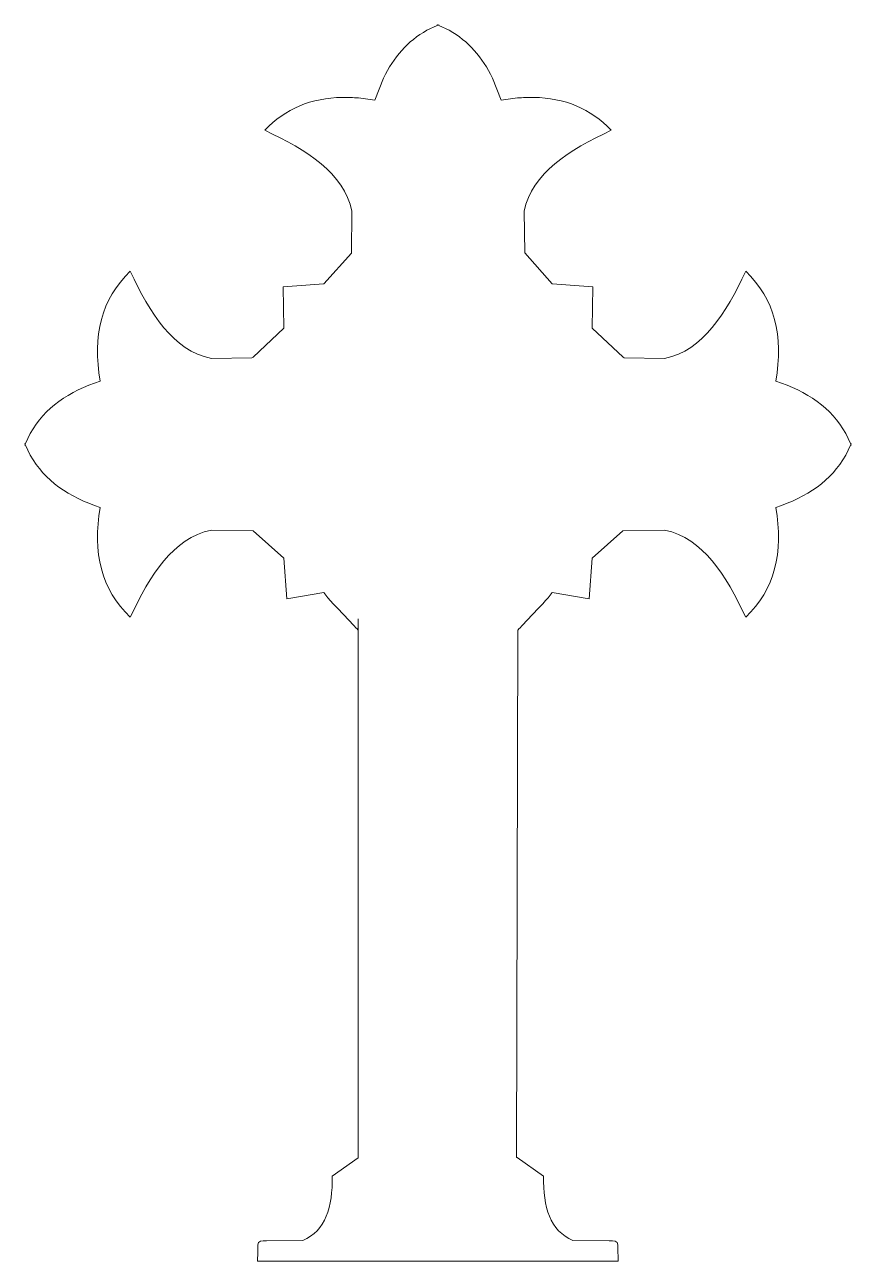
# Model space of a CAD drawing. Header units: centimetres. Extents: x -7.1 to 7.1, y -10.6 to 10.6.
import ezdxf

# ---------------------------------------------------------------- set-up
doc = ezdxf.new("R2010")
doc.units = ezdxf.units.CM
doc.header["$MEASUREMENT"] = 0
doc.layers.add('Camada 1', color=7, linetype='Continuous')

msp = doc.modelspace()

# ---------------------------------------------------------------- linework, layer by layer
at = {"layer": 'Camada 1', "lineweight": 5}
msp.add_open_spline([(-3.09178, -10.59712), (-3.09178, -10.59794), (-3.08715, -10.42104), (-3.08524, -10.31616), (-3.08524, -10.31616), (-3.08715, -10.24835), (-3.01573, -10.24583), (-2.93887, -10.24835), (-2.93887, -10.24835), (-2.93887, -10.24835), (-2.31504, -10.24205), (-2.31504, -10.24205), (-2.31504, -10.24205), (-1.92877, -10.07441), (-1.80074, -9.67129), (-1.81463, -9.13929), (-1.81463, -9.13929), (-1.81463, -9.13929), (-1.36981, -8.82295), (-1.36981, -8.82295), (-1.36981, -8.82295), (-1.36981, -8.82295), (-1.36981, 0.4141), (-1.36981, 0.4141), (-1.36981, 0.4141), (-1.36981, 0.4141), (-1.37066, 0.22138), (-1.37066, 0.22138), (-1.37066, 0.22138), (-1.35949, 0.22138), (-1.79061, 0.65228), (-1.95909, 0.86268), (-1.95909, 0.86268), (-1.95909, 0.86268), (-2.59028, 0.75801), (-2.59028, 0.75801), (-2.59028, 0.75801), (-2.59028, 0.75801), (-2.64314, 1.45217), (-2.64314, 1.45217), (-2.64314, 1.45217), (-2.64314, 1.45217), (-3.1686, 1.92477), (-3.1686, 1.92477), (-3.1686, 1.92477), (-3.1686, 1.92477), (-3.88403, 1.93594), (-3.88403, 1.93594), (-3.88403, 1.93594), (-4.54303, 1.79505), (-4.93329, 1.16574), (-5.27238, 0.44186), (-5.27238, 0.44186), (-5.77006, 0.91364), (-5.92569, 1.54946), (-5.78752, 2.32514), (-5.78752, 2.32514), (-6.32415, 2.49656), (-6.74034, 2.77922), (-6.9859, 3.21938), (-6.9859, 3.21938), (-6.9859, 3.21938), (-7.0693, 3.39356), (-7.0693, 3.39356), (-7.0693, 3.39356), (-7.0693, 3.39356), (-7.08156, 3.39355), (-7.08156, 3.39355), (-7.08156, 3.39355), (-7.08156, 3.39355), (-7.07502, 3.40575), (-7.07502, 3.40575), (-7.07502, 3.40575), (-7.07502, 3.40575), (-7.08156, 3.41861), (-7.08156, 3.41861), (-7.08156, 3.41861), (-7.08156, 3.41861), (-7.06936, 3.4186), (-7.06936, 3.4186), (-7.06936, 3.4186), (-7.06936, 3.4186), (-6.98596, 3.59193), (-6.98596, 3.59193), (-6.98596, 3.59193), (-6.7404, 4.03318), (-6.32421, 4.3158), (-5.78758, 4.48723), (-5.78758, 4.48723), (-5.92575, 5.26291), (-5.77009, 5.89876), (-5.27244, 6.37051), (-5.27244, 6.37051), (-4.93338, 5.64664), (-4.54312, 5.01732), (-3.88409, 4.87643), (-3.88409, 4.87643), (-3.88409, 4.87643), (-3.18824, 4.88654), (-3.18824, 4.88654), (-3.18824, 4.88654), (-3.18824, 4.88654), (-3.16969, 4.90149), (-3.16969, 4.90149), (-3.16969, 4.90149), (-3.16969, 4.90149), (-2.64044, 5.39727), (-2.64044, 5.39727), (-2.64044, 5.39727), (-2.64044, 5.39727), (-2.65245, 6.10638), (-2.65245, 6.10638), (-2.65245, 6.10638), (-2.65245, 6.10638), (-1.95829, 6.15903), (-1.95829, 6.15903), (-1.95829, 6.15903), (-1.95829, 6.15903), (-1.48482, 6.6847), (-1.48482, 6.6847), (-1.48482, 6.6847), (-1.48482, 6.6847), (-1.4745, 7.40016), (-1.4745, 7.40016), (-1.4745, 7.40016), (-1.61539, 8.05895), (-2.2447, 8.44921), (-2.96834, 8.7883), (-2.96834, 8.7883), (-2.61451, 9.16192), (-2.16866, 9.34263), (-1.64024, 9.35189), (-1.64024, 9.35189), (-1.64024, 9.35189), (-1.63476, 9.35083), (-1.63476, 9.35083), (-1.63476, 9.35083), (-1.63476, 9.35083), (-1.63201, 9.35189), (-1.63201, 9.35189), (-1.63201, 9.35189), (-1.54396, 9.35274), (-1.45402, 9.34998), (-1.36137, 9.34178), (-1.36137, 9.34178), (-1.36137, 9.34178), (-1.08507, 9.3045), (-1.08507, 9.3045), (-1.08507, 9.3045), (-1.08507, 9.3045), (-0.93513, 9.68275), (-0.93513, 9.68275), (-0.93513, 9.68275), (-0.76283, 10.03764), (-0.52085, 10.31754), (-0.18998, 10.50203), (-0.18998, 10.50203), (-0.18998, 10.50203), (-0.01665, 10.58543), (-0.01665, 10.58543), (-0.01665, 10.58543), (-0.01665, 10.58543), (-0.01666, 10.59751), (-0.01666, 10.59751), (-0.01666, 10.59751), (-0.01666, 10.59751), (-0.00843, 10.59288), (-0.00843, 10.59288), (-0.00843, 10.59288), (-0.00843, 10.59288), (-0.00843, 10.59751), (-0.00843, 10.59751), (-0.00843, 10.59751), (-0.00843, 10.59751), (-0.00002, 10.59288), (-0.00002, 10.59288), (-0.00002, 10.59288), (-0.00002, 10.59288), (0.00839, 10.59751), (0.00839, 10.59751), (0.00839, 10.59751), (0.00839, 10.59751), (0.0084, 10.59288), (0.0084, 10.59288), (0.0084, 10.59288), (0.0084, 10.59288), (0.01681, 10.59751), (0.01681, 10.59751), (0.01681, 10.59751), (0.01681, 10.59751), (0.01681, 10.5855), (0.01681, 10.5855), (0.01681, 10.5855), (0.01681, 10.5855), (0.19077, 10.5021), (0.19077, 10.5021), (0.19077, 10.5021), (0.52081, 10.31761), (0.76277, 10.0377), (0.93507, 9.68282), (0.93507, 9.68282), (0.93507, 9.68282), (1.08525, 9.30457), (1.08525, 9.30457), (1.08525, 9.30457), (1.08525, 9.30457), (1.36137, 9.34185), (1.36137, 9.34185), (1.36137, 9.34185), (1.45403, 9.35008), (1.54396, 9.3528), (1.63201, 9.35196), (1.63201, 9.35196), (1.63201, 9.35196), (1.63476, 9.3509), (1.63476, 9.3509), (1.63476, 9.3509), (1.63476, 9.3509), (1.64045, 9.35196), (1.64045, 9.35196), (1.64045, 9.35196), (2.16866, 9.34267), (2.61451, 9.16199), (2.96834, 8.78837), (2.96834, 8.78837), (2.24465, 8.44928), (1.61537, 8.05902), (1.47448, 7.40023), (1.47448, 7.40023), (1.47448, 7.40023), (1.48565, 6.68477), (1.48565, 6.68477), (1.48565, 6.68477), (1.48565, 6.68477), (1.95825, 6.1591), (1.95825, 6.1591), (1.95825, 6.1591), (1.95825, 6.1591), (2.65241, 6.10645), (2.65241, 6.10645), (2.65241, 6.10645), (2.65241, 6.10645), (2.6404, 5.39734), (2.6404, 5.39734), (2.6404, 5.39734), (2.6404, 5.39734), (3.17052, 4.90156), (3.17052, 4.90156), (3.17052, 4.90156), (3.17052, 4.90156), (3.18819, 4.88661), (3.18819, 4.88661), (3.18819, 4.88661), (3.18819, 4.88661), (3.88407, 4.8765), (3.88407, 4.8765), (3.88407, 4.8765), (4.54304, 5.01739), (4.9333, 5.6467), (5.27242, 6.37058), (5.27242, 6.37058), (5.77029, 5.8988), (5.9257, 5.26298), (5.78778, 4.4873), (5.78778, 4.4873), (6.3242, 4.31588), (6.74039, 4.03322), (6.98595, 3.592), (6.98595, 3.592), (6.98595, 3.592), (7.06935, 3.41867), (7.06935, 3.41867), (7.06935, 3.41867), (7.06935, 3.41867), (7.08156, 3.41868), (7.08156, 3.41868), (7.08156, 3.41868), (7.08156, 3.41868), (7.07502, 3.40582), (7.07502, 3.40582), (7.07502, 3.40582), (7.07502, 3.40582), (7.08156, 3.39362), (7.08156, 3.39362), (7.08156, 3.39362), (7.08156, 3.39362), (7.06934, 3.39362), (7.06934, 3.39362), (7.06934, 3.39362), (7.06934, 3.39362), (6.98594, 3.21944), (6.98594, 3.21944), (6.98594, 3.21944), (6.74038, 2.77925), (6.32419, 2.49662), (5.78777, 2.3252), (5.78777, 2.3252), (5.92572, 1.54952), (5.77031, 0.91367), (5.27241, 0.44192), (5.27241, 0.44192), (4.93332, 1.16579), (4.54306, 1.79511), (3.88406, 1.936), (3.88406, 1.936), (3.88406, 1.936), (3.1686, 1.92483), (3.1686, 1.92483), (3.1686, 1.92483), (3.1686, 1.92483), (2.64314, 1.45223), (2.64314, 1.45223), (2.64314, 1.45223), (2.64314, 1.45223), (2.59051, 0.75807), (2.59051, 0.75807), (2.59051, 0.75807), (2.59051, 0.75807), (1.95911, 0.86274), (1.95911, 0.86274), (1.95911, 0.86274), (1.79144, 0.65234), (1.35972, 0.22144), (1.37065, 0.22144), (1.37065, 0.22144), (1.37065, 0.22144), (1.34475, -8.81741), (1.34475, -8.81741), (1.34475, -8.81741), (1.34475, -8.81741), (1.35674, -8.8174), (1.35674, -8.8174), (1.35674, -8.8174), (1.35674, -8.8174), (1.81, -9.13921), (1.81, -9.13921), (1.81, -9.13921), (1.79611, -9.67118), (1.92308, -10.07433), (2.31041, -10.24197), (2.31041, -10.24197), (2.31041, -10.24197), (2.93422, -10.24827), (2.93422, -10.24827), (2.93422, -10.24827), (3.01108, -10.24576), (3.08165, -10.24827), (3.08059, -10.31608), (3.08059, -10.31608), (3.0825, -10.42096), (3.08713, -10.59786), (3.08713, -10.59704), (3.08713, -10.59704), (3.08713, -10.59704), (-3.09178, -10.59704), (-3.09178, -10.59704), (-3.09178, -10.59704), (-3.09178, -10.59704), (-3.09178, -10.59712), (-3.09178, -10.59712)], degree=3, knots=[0, 0, 0, 0, 0.01098901, 0.01098901, 0.01098901, 0.01098901, 0.02197802, 0.02197802, 0.02197802, 0.02197802, 0.03296703, 0.03296703, 0.03296703, 0.03296703, 0.04395604, 0.04395604, 0.04395604, 0.04395604, 0.05494505, 0.05494505, 0.05494505, 0.05494505, 0.06593407, 0.06593407, 0.06593407, 0.06593407, 0.07692308, 0.07692308, 0.07692308, 0.07692308, 0.08791209, 0.08791209, 0.08791209, 0.08791209, 0.0989011, 0.0989011, 0.0989011, 0.0989011, 0.10989011, 0.10989011, 0.10989011, 0.10989011, 0.12087912, 0.12087912, 0.12087912, 0.12087912, 0.13186813, 0.13186813, 0.13186813, 0.13186813, 0.14285714, 0.14285714, 0.14285714, 0.14285714, 0.15384615, 0.15384615, 0.15384615, 0.15384615, 0.16483516, 0.16483516, 0.16483516, 0.16483516, 0.17582418, 0.17582418, 0.17582418, 0.17582418, 0.18681319, 0.18681319, 0.18681319, 0.18681319, 0.1978022, 0.1978022, 0.1978022, 0.1978022, 0.20879121, 0.20879121, 0.20879121, 0.20879121, 0.21978022, 0.21978022, 0.21978022, 0.21978022, 0.23076923, 0.23076923, 0.23076923, 0.23076923, 0.24175824, 0.24175824, 0.24175824, 0.24175824, 0.25274725, 0.25274725, 0.25274725, 0.25274725, 0.26373626, 0.26373626, 0.26373626, 0.26373626, 0.27472527, 0.27472527, 0.27472527, 0.27472527, 0.28571429, 0.28571429, 0.28571429, 0.28571429, 0.2967033, 0.2967033, 0.2967033, 0.2967033, 0.30769231, 0.30769231, 0.30769231, 0.30769231, 0.31868132, 0.31868132, 0.31868132, 0.31868132, 0.32967033, 0.32967033, 0.32967033, 0.32967033, 0.34065934, 0.34065934, 0.34065934, 0.34065934, 0.35164835, 0.35164835, 0.35164835, 0.35164835, 0.36263736, 0.36263736, 0.36263736, 0.36263736, 0.37362637, 0.37362637, 0.37362637, 0.37362637, 0.38461538, 0.38461538, 0.38461538, 0.38461538, 0.3956044, 0.3956044, 0.3956044, 0.3956044, 0.40659341, 0.40659341, 0.40659341, 0.40659341, 0.41758242, 0.41758242, 0.41758242, 0.41758242, 0.42857143, 0.42857143, 0.42857143, 0.42857143, 0.43956044, 0.43956044, 0.43956044, 0.43956044, 0.45054945, 0.45054945, 0.45054945, 0.45054945, 0.46153846, 0.46153846, 0.46153846, 0.46153846, 0.47252747, 0.47252747, 0.47252747, 0.47252747, 0.48351648, 0.48351648, 0.48351648, 0.48351648, 0.49450549, 0.49450549, 0.49450549, 0.49450549, 0.50549451, 0.50549451, 0.50549451, 0.50549451, 0.51648352, 0.51648352, 0.51648352, 0.51648352, 0.52747253, 0.52747253, 0.52747253, 0.52747253, 0.53846154, 0.53846154, 0.53846154, 0.53846154, 0.54945055, 0.54945055, 0.54945055, 0.54945055, 0.56043956, 0.56043956, 0.56043956, 0.56043956, 0.57142857, 0.57142857, 0.57142857, 0.57142857, 0.58241758, 0.58241758, 0.58241758, 0.58241758, 0.59340659, 0.59340659, 0.59340659, 0.59340659, 0.6043956, 0.6043956, 0.6043956, 0.6043956, 0.61538462, 0.61538462, 0.61538462, 0.61538462, 0.62637363, 0.62637363, 0.62637363, 0.62637363, 0.63736264, 0.63736264, 0.63736264, 0.63736264, 0.64835165, 0.64835165, 0.64835165, 0.64835165, 0.65934066, 0.65934066, 0.65934066, 0.65934066, 0.67032967, 0.67032967, 0.67032967, 0.67032967, 0.68131868, 0.68131868, 0.68131868, 0.68131868, 0.69230769, 0.69230769, 0.69230769, 0.69230769, 0.7032967, 0.7032967, 0.7032967, 0.7032967, 0.71428571, 0.71428571, 0.71428571, 0.71428571, 0.72527473, 0.72527473, 0.72527473, 0.72527473, 0.73626374, 0.73626374, 0.73626374, 0.73626374, 0.74725275, 0.74725275, 0.74725275, 0.74725275, 0.75824176, 0.75824176, 0.75824176, 0.75824176, 0.76923077, 0.76923077, 0.76923077, 0.76923077, 0.78021978, 0.78021978, 0.78021978, 0.78021978, 0.79120879, 0.79120879, 0.79120879, 0.79120879, 0.8021978, 0.8021978, 0.8021978, 0.8021978, 0.81318681, 0.81318681, 0.81318681, 0.81318681, 0.82417582, 0.82417582, 0.82417582, 0.82417582, 0.83516484, 0.83516484, 0.83516484, 0.83516484, 0.84615385, 0.84615385, 0.84615385, 0.84615385, 0.85714286, 0.85714286, 0.85714286, 0.85714286, 0.86813187, 0.86813187, 0.86813187, 0.86813187, 0.87912088, 0.87912088, 0.87912088, 0.87912088, 0.89010989, 0.89010989, 0.89010989, 0.89010989, 0.9010989, 0.9010989, 0.9010989, 0.9010989, 0.91208791, 0.91208791, 0.91208791, 0.91208791, 0.92307692, 0.92307692, 0.92307692, 0.92307692, 0.93406593, 0.93406593, 0.93406593, 0.93406593, 0.94505495, 0.94505495, 0.94505495, 0.94505495, 0.95604396, 0.95604396, 0.95604396, 0.95604396, 0.96703297, 0.96703297, 0.96703297, 0.96703297, 0.97802198, 0.97802198, 0.97802198, 0.97802198, 1, 1, 1, 1], dxfattribs=at)

doc.saveas('drawing.dxf')
